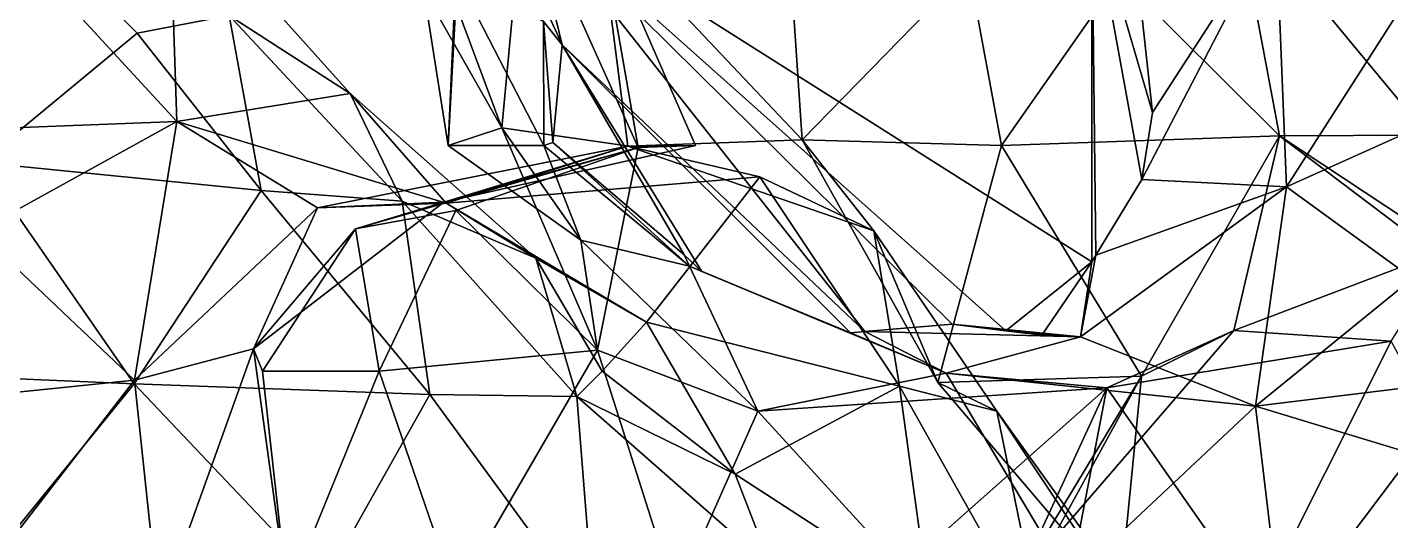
# Model space of a CAD drawing. Extents: x 290034 to 295698, y 4553723 to 4561693.
# Drawn here: x 291385.9 to 291493.6, y 4554102.1 to 4554141 of the extents above; entities that cross this region are included whole.
import ezdxf

# ---------------------------------------------------------------- set-up
doc = ezdxf.new("R2010")
doc.units = 0
doc.layers.add('Au_ppm_Pref_-_0_2', color=7, linetype='CONTINUOUS')

msp = doc.modelspace()

# ---------------------------------------------------------------- linework, layer by layer
at = {"layer": 'Au_ppm_Pref_-_0_2'}
for points in [[(291381.76, 4554150.86, 1793.66), (291397.68, 4554133.61, 1794.94), (291369.71, 4554132.53, 1793.66)], [(291397.68, 4554133.61, 1794.94), (291381.76, 4554150.86, 1793.66), (291397.08, 4554151.76, 1787.7)], [(291397.68, 4554133.61, 1794.94), (291397.08, 4554151.76, 1787.7), (291411.39, 4554135.8, 1787.12)], [(291411.39, 4554135.8, 1787.12), (291397.08, 4554151.76, 1787.7), (291401.81, 4554141.98, 1781.8)], [(291414.04, 4554149.52, 1817.43), (291423.37, 4554133.11, 1818.03), (291425.11, 4554151.67, 1811.96)], [(291423.37, 4554133.11, 1818.03), (291434.13, 4554131.55, 1811.52), (291425.11, 4554151.67, 1811.96)], [(291425.11, 4554151.67, 1811.96), (291434.13, 4554131.55, 1811.52), (291431.08, 4554149.12, 1805.36)], [(291431.08, 4554149.12, 1805.36), (291447.1, 4554132.14, 1804.61), (291445.83, 4554150.95, 1799.76)], [(291445.83, 4554150.95, 1799.76), (291447.1, 4554132.14, 1804.61), (291460.28, 4554145.67, 1803.92)], [(291472.19, 4554145.05, 1810.97), (291484.84, 4554132.46, 1812.54), (291481.37, 4554150.85, 1805.58)], [(291481.37, 4554150.85, 1805.58), (291496.55, 4554132.51, 1806.05), (291495.6, 4554150.98, 1799.63)], [(291484.84, 4554132.46, 1812.54), (291496.55, 4554132.51, 1806.05), (291481.37, 4554150.85, 1805.58)], [(291382.17, 4554130.35, 1777.69), (291394.54, 4554140.59, 1778.83), (291384.51, 4554150.59, 1780.07)], [(291394.54, 4554140.59, 1778.83), (291401.81, 4554141.98, 1781.8), (291384.51, 4554150.59, 1780.07)], [(291425.45, 4554150.71, 1832.47), (291428.14, 4554139.66, 1830.78), (291425.86, 4554144.64, 1831.24)], [(291452.05, 4554117, 1832.47), (291428.14, 4554139.66, 1830.78), (291425.45, 4554150.71, 1832.47)], [(291425.45, 4554150.71, 1832.47), (291458.96, 4554117.6, 1834.55), (291452.05, 4554117, 1832.47)], [(291425.45, 4554150.71, 1832.47), (291463.21, 4554117.07, 1835.62), (291458.96, 4554117.6, 1834.55)], [(291470, 4554122.51, 1838.14), (291463.21, 4554117.07, 1835.62), (291425.45, 4554150.71, 1832.47)], [(291425.45, 4554150.71, 1832.47), (291470, 4554150.71, 1842.94), (291470, 4554122.51, 1838.14)], [(291470.31, 4554123.03, 1838.34), (291470, 4554122.51, 1838.14), (291470, 4554150.71, 1842.94)], [(291474.79, 4554134.31, 1841.78), (291473.95, 4554129.03, 1840.59), (291470, 4554150.71, 1842.94)], [(291470, 4554150.71, 1842.94), (291473.95, 4554129.03, 1840.59), (291470.31, 4554123.03, 1838.34)], [(291473.29, 4554148.09, 1843.61), (291474.79, 4554134.31, 1841.78), (291470, 4554150.71, 1842.94)], [(291419.74, 4554142.85, 1821.15), (291423.37, 4554133.11, 1818.03), (291414.04, 4554149.52, 1817.43)], [(291433.33, 4554131.65, 1800.48), (291447.1, 4554132.14, 1804.61), (291431.08, 4554149.12, 1805.36)], [(291433.33, 4554131.65, 1800.48), (291431.08, 4554149.12, 1805.36), (291438.68, 4554131.7, 1806.55)], [(291431.08, 4554149.12, 1805.36), (291434.13, 4554131.55, 1811.52), (291438.68, 4554131.7, 1806.55)], [(291474.79, 4554134.31, 1841.78), (291473.29, 4554148.09, 1843.61), (291484.53, 4554149.36, 1842.13)], [(291484.53, 4554149.36, 1842.13), (291473.95, 4554129.03, 1840.59), (291474.79, 4554134.31, 1841.78)], [(291485.37, 4554128.43, 1835.74), (291473.95, 4554129.03, 1840.59), (291484.53, 4554149.36, 1842.13)], [(291484.53, 4554149.36, 1842.13), (291495.33, 4554143.99, 1837.09), (291485.37, 4554128.43, 1835.74)], [(291419.74, 4554145.21, 1824.81), (291419.13, 4554131.7, 1823.37), (291416.95, 4554145.58, 1823.37)], [(291419.74, 4554142.85, 1821.15), (291416.95, 4554145.58, 1823.37), (291419.13, 4554131.7, 1823.37)], [(291460.28, 4554145.67, 1803.92), (291447.1, 4554132.14, 1804.61), (291462.85, 4554131.7, 1810.96)], [(291460.28, 4554145.67, 1803.92), (291462.85, 4554131.7, 1810.96), (291472.19, 4554145.05, 1810.97)], [(291419.74, 4554145.21, 1824.81), (291426.68, 4554131.7, 1827.98), (291419.13, 4554131.7, 1823.37)], [(291426.66, 4554141.49, 1829.31), (291426.68, 4554131.7, 1827.98), (291419.74, 4554145.21, 1824.81)], [(291425.86, 4554144.64, 1831.24), (291428.14, 4554139.66, 1830.78), (291426.66, 4554141.49, 1829.31)], [(291462.85, 4554131.7, 1810.96), (291484.84, 4554132.46, 1812.54), (291472.19, 4554145.05, 1810.97)], [(291495.33, 4554143.99, 1837.09), (291502.32, 4554136.05, 1834.06), (291485.37, 4554128.43, 1835.74)], [(291419.74, 4554142.85, 1821.15), (291419.13, 4554131.7, 1823.37), (291423.37, 4554133.11, 1818.03)], [(291404.34, 4554128.15, 1778.36), (291401.81, 4554141.98, 1781.8), (291394.54, 4554140.59, 1778.83)], [(291415.48, 4554127.3, 1782.65), (291411.39, 4554135.8, 1787.12), (291401.81, 4554141.98, 1781.8)], [(291415.48, 4554127.3, 1782.65), (291401.81, 4554141.98, 1781.8), (291404.34, 4554128.15, 1778.36)], [(291428.14, 4554139.66, 1830.78), (291427.4, 4554131.93, 1828.86), (291426.66, 4554141.49, 1829.31)], [(291426.68, 4554131.7, 1827.98), (291426.66, 4554141.49, 1829.31), (291427.4, 4554131.93, 1828.86)], [(291404.34, 4554128.15, 1778.36), (291394.54, 4554140.59, 1778.83), (291382.17, 4554130.35, 1777.69)], [(291428.14, 4554139.66, 1830.78), (291437.78, 4554123.07, 1829.81), (291427.4, 4554131.93, 1828.86)], [(291450.93, 4554116.9, 1832.14), (291439.18, 4554121.76, 1829.91), (291428.14, 4554139.66, 1830.78)], [(291428.14, 4554139.66, 1830.78), (291439.18, 4554121.76, 1829.91), (291437.78, 4554123.07, 1829.81)], [(291452.05, 4554117, 1832.47), (291450.93, 4554116.9, 1832.14), (291428.14, 4554139.66, 1830.78)], [(291418.96, 4554127.15, 1793.11), (291397.68, 4554133.61, 1794.94), (291411.39, 4554135.8, 1787.12)], [(291418.96, 4554127.15, 1793.11), (291411.39, 4554135.8, 1787.12), (291426.05, 4554122.81, 1787.74)], [(291426.05, 4554122.81, 1787.74), (291411.39, 4554135.8, 1787.12), (291415.48, 4554127.3, 1782.65)], [(291502.32, 4554136.05, 1834.06), (291495.33, 4554121.2, 1832.81), (291485.37, 4554128.43, 1835.74)], [(291397.68, 4554133.61, 1794.94), (291381.94, 4554124.9, 1797.35), (291369.71, 4554132.53, 1793.66)], [(291381.94, 4554124.9, 1797.35), (291397.68, 4554133.61, 1794.94), (291394.34, 4554113.16, 1799.5)], [(291397.68, 4554133.61, 1794.94), (291408.8, 4554126.77, 1798.76), (291394.34, 4554113.16, 1799.5)], [(291408.8, 4554126.77, 1798.76), (291397.68, 4554133.61, 1794.94), (291418.96, 4554127.15, 1793.11)], [(291429.62, 4554124.22, 1824.59), (291423.37, 4554133.11, 1818.03), (291419.13, 4554131.7, 1823.37)], [(291429.62, 4554124.22, 1824.59), (291430.92, 4554115.54, 1817.29), (291423.37, 4554133.11, 1818.03)], [(291423.37, 4554133.11, 1818.03), (291430.92, 4554115.54, 1817.29), (291434.13, 4554131.55, 1811.52)], [(291473.91, 4554113.47, 1811.41), (291484.84, 4554132.46, 1812.54), (291462.85, 4554131.7, 1810.96)], [(291484.84, 4554132.46, 1812.54), (291473.91, 4554113.47, 1811.41), (291481.23, 4554117.09, 1817.36)], [(291484.84, 4554132.46, 1812.54), (291481.23, 4554117.09, 1817.36), (291498.3, 4554123.58, 1816.13)], [(291484.84, 4554132.46, 1812.54), (291500.25, 4554120.84, 1811.49), (291496.55, 4554132.51, 1806.05)], [(291484.84, 4554132.46, 1812.54), (291498.3, 4554123.58, 1816.13), (291500.25, 4554120.84, 1811.49)], [(291433.33, 4554131.65, 1800.48), (291418.78, 4554127.22, 1805.45), (291408.8, 4554126.77, 1798.76)], [(291433.33, 4554131.65, 1800.48), (291408.8, 4554126.77, 1798.76), (291418.96, 4554127.15, 1793.11)], [(291411.79, 4554125.13, 1811.49), (291434.13, 4554131.55, 1811.52), (291419.74, 4554126.56, 1815.72)], [(291434.13, 4554131.55, 1811.52), (291411.79, 4554125.13, 1811.49), (291418.78, 4554127.22, 1805.45)], [(291433.33, 4554131.65, 1800.48), (291438.68, 4554131.7, 1806.55), (291418.78, 4554127.22, 1805.45)], [(291434.13, 4554131.55, 1811.52), (291418.78, 4554127.22, 1805.45), (291438.68, 4554131.7, 1806.55)], [(291433.33, 4554131.65, 1800.48), (291418.96, 4554127.15, 1793.11), (291443.76, 4554129.22, 1793.95)], [(291429.62, 4554124.22, 1824.59), (291419.13, 4554131.7, 1823.37), (291426.68, 4554131.7, 1827.98)], [(291419.74, 4554126.56, 1815.72), (291434.13, 4554131.55, 1811.52), (291430.92, 4554115.54, 1817.29)], [(291426.68, 4554131.7, 1827.98), (291427.4, 4554131.93, 1828.86), (291438.19, 4554122.16, 1829.31)], [(291426.68, 4554131.7, 1827.98), (291438.19, 4554122.16, 1829.31), (291429.62, 4554124.22, 1824.59)], [(291427.4, 4554131.93, 1828.86), (291437.78, 4554123.07, 1829.81), (291438.19, 4554122.16, 1829.31)], [(291433.33, 4554131.65, 1800.48), (291452.77, 4554124.97, 1799.62), (291447.1, 4554132.14, 1804.61)], [(291433.33, 4554131.65, 1800.48), (291443.76, 4554129.22, 1793.95), (291452.77, 4554124.97, 1799.62)], [(291457.83, 4554112.98, 1805.98), (291462.85, 4554131.7, 1810.96), (291447.1, 4554132.14, 1804.61)], [(291457.83, 4554112.98, 1805.98), (291447.1, 4554132.14, 1804.61), (291452.77, 4554124.97, 1799.62)], [(291457.83, 4554112.98, 1805.98), (291473.91, 4554113.47, 1811.41), (291462.85, 4554131.7, 1810.96)], [(291394.3, 4554112.87, 1776.01), (291382.17, 4554130.35, 1777.69), (291369.19, 4554113.96, 1776.89)], [(291394.3, 4554112.87, 1776.01), (291404.34, 4554128.15, 1778.36), (291382.17, 4554130.35, 1777.69)], [(291443.76, 4554129.22, 1793.95), (291418.96, 4554127.15, 1793.11), (291434.81, 4554117.75, 1791.22)], [(291434.81, 4554117.75, 1791.22), (291454.79, 4554112.69, 1794.06), (291443.76, 4554129.22, 1793.95)], [(291452.77, 4554124.97, 1799.62), (291443.76, 4554129.22, 1793.95), (291454.79, 4554112.69, 1794.06)], [(291394.3, 4554112.87, 1776.01), (291417.68, 4554112.03, 1777.45), (291404.34, 4554128.15, 1778.36)], [(291417.68, 4554112.03, 1777.45), (291415.48, 4554127.3, 1782.65), (291404.34, 4554128.15, 1778.36)], [(291469.1, 4554116.58, 1834.84), (291470.31, 4554123.03, 1838.34), (291485.37, 4554128.43, 1835.74)], [(291485.37, 4554128.43, 1835.74), (291482.93, 4554111.12, 1831.96), (291469.1, 4554116.58, 1834.84)], [(291470.31, 4554123.03, 1838.34), (291473.95, 4554129.03, 1840.59), (291485.37, 4554128.43, 1835.74)], [(291482.93, 4554111.12, 1831.96), (291485.37, 4554128.43, 1835.74), (291495.33, 4554121.2, 1832.81)], [(291418.78, 4554127.22, 1805.45), (291411.79, 4554125.13, 1811.49), (291403.75, 4554115.64, 1805.57)], [(291418.78, 4554127.22, 1805.45), (291403.75, 4554115.64, 1805.57), (291408.8, 4554126.77, 1798.76)], [(291426.05, 4554122.81, 1787.74), (291415.48, 4554127.3, 1782.65), (291429.29, 4554111.88, 1782.76)], [(291429.29, 4554111.88, 1782.76), (291415.48, 4554127.3, 1782.65), (291417.68, 4554112.03, 1777.45)], [(291426.05, 4554122.81, 1787.74), (291434.81, 4554117.75, 1791.22), (291418.96, 4554127.15, 1793.11)], [(291408.8, 4554126.77, 1798.76), (291403.75, 4554115.64, 1805.57), (291394.34, 4554113.16, 1799.5)], [(291411.79, 4554125.13, 1811.49), (291419.74, 4554126.56, 1815.72), (291413.67, 4554113.89, 1814.36)], [(291413.67, 4554113.89, 1814.36), (291419.74, 4554126.56, 1815.72), (291430.92, 4554115.54, 1817.29)], [(291381.94, 4554124.9, 1797.35), (291394.34, 4554113.16, 1799.5), (291371.74, 4554110.85, 1797.48)], [(291411.79, 4554125.13, 1811.49), (291404.45, 4554113.89, 1811.49), (291403.75, 4554115.64, 1805.57)], [(291404.45, 4554113.89, 1811.49), (291411.79, 4554125.13, 1811.49), (291413.67, 4554113.89, 1814.36)], [(291457.83, 4554112.98, 1805.98), (291452.77, 4554124.97, 1799.62), (291462.5, 4554110.73, 1799.62)], [(291452.77, 4554124.97, 1799.62), (291454.79, 4554112.69, 1794.06), (291462.5, 4554110.73, 1799.62)], [(291443.59, 4554110.72, 1823.78), (291430.92, 4554115.54, 1817.29), (291429.62, 4554124.22, 1824.59)], [(291438.19, 4554122.16, 1829.31), (291443.59, 4554110.72, 1823.78), (291429.62, 4554124.22, 1824.59)], [(291431.29, 4554113.89, 1787.74), (291434.81, 4554117.75, 1791.22), (291426.05, 4554122.81, 1787.74)], [(291431.29, 4554113.89, 1787.74), (291426.05, 4554122.81, 1787.74), (291429.29, 4554111.88, 1782.76)], [(291437.78, 4554123.07, 1829.81), (291439.18, 4554121.76, 1829.91), (291438.19, 4554122.16, 1829.31)], [(291469.1, 4554116.58, 1834.84), (291470, 4554122.51, 1838.14), (291470.31, 4554123.03, 1838.34)], [(291493.66, 4554116.26, 1823.91), (291498.3, 4554123.58, 1816.13), (291481.23, 4554117.09, 1817.36)], [(291439.18, 4554121.76, 1829.91), (291458.48, 4554113.73, 1828.88), (291438.19, 4554122.16, 1829.31)], [(291443.59, 4554110.72, 1823.78), (291438.19, 4554122.16, 1829.31), (291458.48, 4554113.73, 1828.88)], [(291450.93, 4554116.9, 1832.14), (291458.48, 4554113.73, 1828.88), (291439.18, 4554121.76, 1829.91)], [(291470, 4554122.51, 1838.14), (291466.04, 4554116.73, 1836.23), (291463.21, 4554117.07, 1835.62)], [(291469.1, 4554116.58, 1834.84), (291466.04, 4554116.73, 1836.23), (291470, 4554122.51, 1838.14)], [(291506.23, 4554113.96, 1829.31), (291482.93, 4554111.12, 1831.96), (291495.33, 4554121.2, 1832.81)], [(291441.82, 4554105.74, 1788.98), (291434.81, 4554117.75, 1791.22), (291431.29, 4554113.89, 1787.74)], [(291434.81, 4554117.75, 1791.22), (291441.82, 4554105.74, 1788.98), (291454.79, 4554112.69, 1794.06)], [(291469.1, 4554116.58, 1834.84), (291452.05, 4554117, 1832.47), (291458.96, 4554117.6, 1834.55)], [(291463.21, 4554117.07, 1835.62), (291469.1, 4554116.58, 1834.84), (291458.96, 4554117.6, 1834.55)], [(291450.93, 4554116.9, 1832.14), (291452.05, 4554117, 1832.47), (291458.48, 4554113.73, 1828.88)], [(291452.05, 4554117, 1832.47), (291469.1, 4554116.58, 1834.84), (291458.48, 4554113.73, 1828.88)], [(291469.1, 4554116.58, 1834.84), (291482.93, 4554111.12, 1831.96), (291458.48, 4554113.73, 1828.88)], [(291466.04, 4554116.73, 1836.23), (291469.1, 4554116.58, 1834.84), (291463.21, 4554117.07, 1835.62)], [(291464.18, 4554097.33, 1816.48), (291471.18, 4554112.55, 1823.28), (291481.23, 4554117.09, 1817.36)], [(291481.23, 4554117.09, 1817.36), (291473.91, 4554113.47, 1811.41), (291464.18, 4554097.33, 1816.48)], [(291481.23, 4554117.09, 1817.36), (291471.18, 4554112.55, 1823.28), (291493.66, 4554116.26, 1823.91)], [(291483.2, 4554095.39, 1824.23), (291493.66, 4554116.26, 1823.91), (291471.18, 4554112.55, 1823.28)], [(291483.2, 4554095.39, 1824.23), (291504.62, 4554096.07, 1824.93), (291493.66, 4554116.26, 1823.91)], [(291394.34, 4554113.16, 1799.5), (291403.75, 4554115.64, 1805.57), (291396.28, 4554094.85, 1804.73)], [(291403.75, 4554115.64, 1805.57), (291406.42, 4554096.13, 1811.45), (291396.28, 4554094.85, 1804.73)], [(291404.45, 4554113.89, 1811.49), (291406.42, 4554096.13, 1811.45), (291403.75, 4554115.64, 1805.57)], [(291419.74, 4554096.23, 1816.89), (291413.67, 4554113.89, 1814.36), (291430.92, 4554115.54, 1817.29)], [(291430.92, 4554115.54, 1817.29), (291437.13, 4554096.07, 1821.11), (291419.74, 4554096.23, 1816.89)], [(291443.59, 4554110.72, 1823.78), (291437.13, 4554096.07, 1821.11), (291430.92, 4554115.54, 1817.29)], [(291394.3, 4554112.87, 1776.01), (291369.19, 4554113.96, 1776.89), (291380.46, 4554095.86, 1775.17)], [(291394.34, 4554113.16, 1799.5), (291381.43, 4554096.51, 1799.98), (291371.74, 4554110.85, 1797.48)], [(291394.34, 4554113.16, 1799.5), (291396.28, 4554094.85, 1804.73), (291381.43, 4554096.51, 1799.98)], [(291404.45, 4554113.89, 1811.49), (291413.67, 4554113.89, 1814.36), (291406.42, 4554096.13, 1811.45)], [(291406.42, 4554096.13, 1811.45), (291413.67, 4554113.89, 1814.36), (291419.74, 4554096.23, 1816.89)], [(291441.82, 4554105.74, 1788.98), (291431.29, 4554113.89, 1787.74), (291429.29, 4554111.88, 1782.76)], [(291443.59, 4554110.72, 1823.78), (291458.48, 4554113.73, 1828.88), (291471.18, 4554112.55, 1823.28)], [(291457.83, 4554112.98, 1805.98), (291472.2, 4554096.1, 1805.49), (291473.91, 4554113.47, 1811.41)], [(291482.93, 4554111.12, 1831.96), (291468.25, 4554097.33, 1829.99), (291458.48, 4554113.73, 1828.88)], [(291468.25, 4554097.33, 1829.99), (291471.18, 4554112.55, 1823.28), (291458.48, 4554113.73, 1828.88)], [(291464.18, 4554097.33, 1816.48), (291473.91, 4554113.47, 1811.41), (291462.38, 4554092.42, 1812.11)], [(291473.91, 4554113.47, 1811.41), (291472.2, 4554096.1, 1805.49), (291462.38, 4554092.42, 1812.11)], [(291495.33, 4554107.36, 1833.08), (291482.93, 4554111.12, 1831.96), (291506.23, 4554113.96, 1829.31)], [(291380.46, 4554095.86, 1775.17), (291409.27, 4554097.11, 1774.6), (291394.3, 4554112.87, 1776.01)], [(291394.3, 4554112.87, 1776.01), (291409.27, 4554097.11, 1774.6), (291417.68, 4554112.03, 1777.45)], [(291430.69, 4554094.27, 1777.23), (291417.68, 4554112.03, 1777.45), (291409.27, 4554097.11, 1774.6)], [(291430.69, 4554094.27, 1777.23), (291429.29, 4554111.88, 1782.76), (291417.68, 4554112.03, 1777.45)], [(291441.82, 4554105.74, 1788.98), (291457.11, 4554095.82, 1787.68), (291454.79, 4554112.69, 1794.06)], [(291471.18, 4554112.55, 1823.28), (291455, 4554098.23, 1821.46), (291443.59, 4554110.72, 1823.78)], [(291466.26, 4554092.32, 1794.75), (291462.5, 4554110.73, 1799.62), (291454.79, 4554112.69, 1794.06)], [(291466.26, 4554092.32, 1794.75), (291454.79, 4554112.69, 1794.06), (291457.11, 4554095.82, 1787.68)], [(291455, 4554098.23, 1821.46), (291471.18, 4554112.55, 1823.28), (291464.18, 4554097.33, 1816.48)], [(291457.83, 4554112.98, 1805.98), (291462.5, 4554110.73, 1799.62), (291472.2, 4554096.1, 1805.49)], [(291468.25, 4554097.33, 1829.99), (291483.2, 4554095.39, 1824.23), (291471.18, 4554112.55, 1823.28)], [(291430.69, 4554094.27, 1777.23), (291444.64, 4554098.39, 1780.93), (291429.29, 4554111.88, 1782.76)], [(291441.82, 4554105.74, 1788.98), (291429.29, 4554111.88, 1782.76), (291444.64, 4554098.39, 1780.93)], [(291468.25, 4554097.33, 1829.99), (291482.93, 4554111.12, 1831.96), (291485.01, 4554093.66, 1833.38)], [(291485.01, 4554093.66, 1833.38), (291482.93, 4554111.12, 1831.96), (291495.33, 4554107.36, 1833.08)], [(291455, 4554098.23, 1821.46), (291437.13, 4554096.07, 1821.11), (291443.59, 4554110.72, 1823.78)], [(291466.26, 4554092.32, 1794.75), (291473, 4554096.07, 1799.62), (291462.5, 4554110.73, 1799.62)], [(291473, 4554096.07, 1799.62), (291472.2, 4554096.1, 1805.49), (291462.5, 4554110.73, 1799.62)], [(291485.01, 4554093.66, 1833.38), (291495.33, 4554107.36, 1833.08), (291503.29, 4554091.65, 1834.53)], [(291441.82, 4554105.74, 1788.98), (291444.64, 4554098.39, 1780.93), (291457.11, 4554095.82, 1787.68)]]:
    msp.add_3dface(points, dxfattribs=at)

doc.saveas('drawing.dxf')
